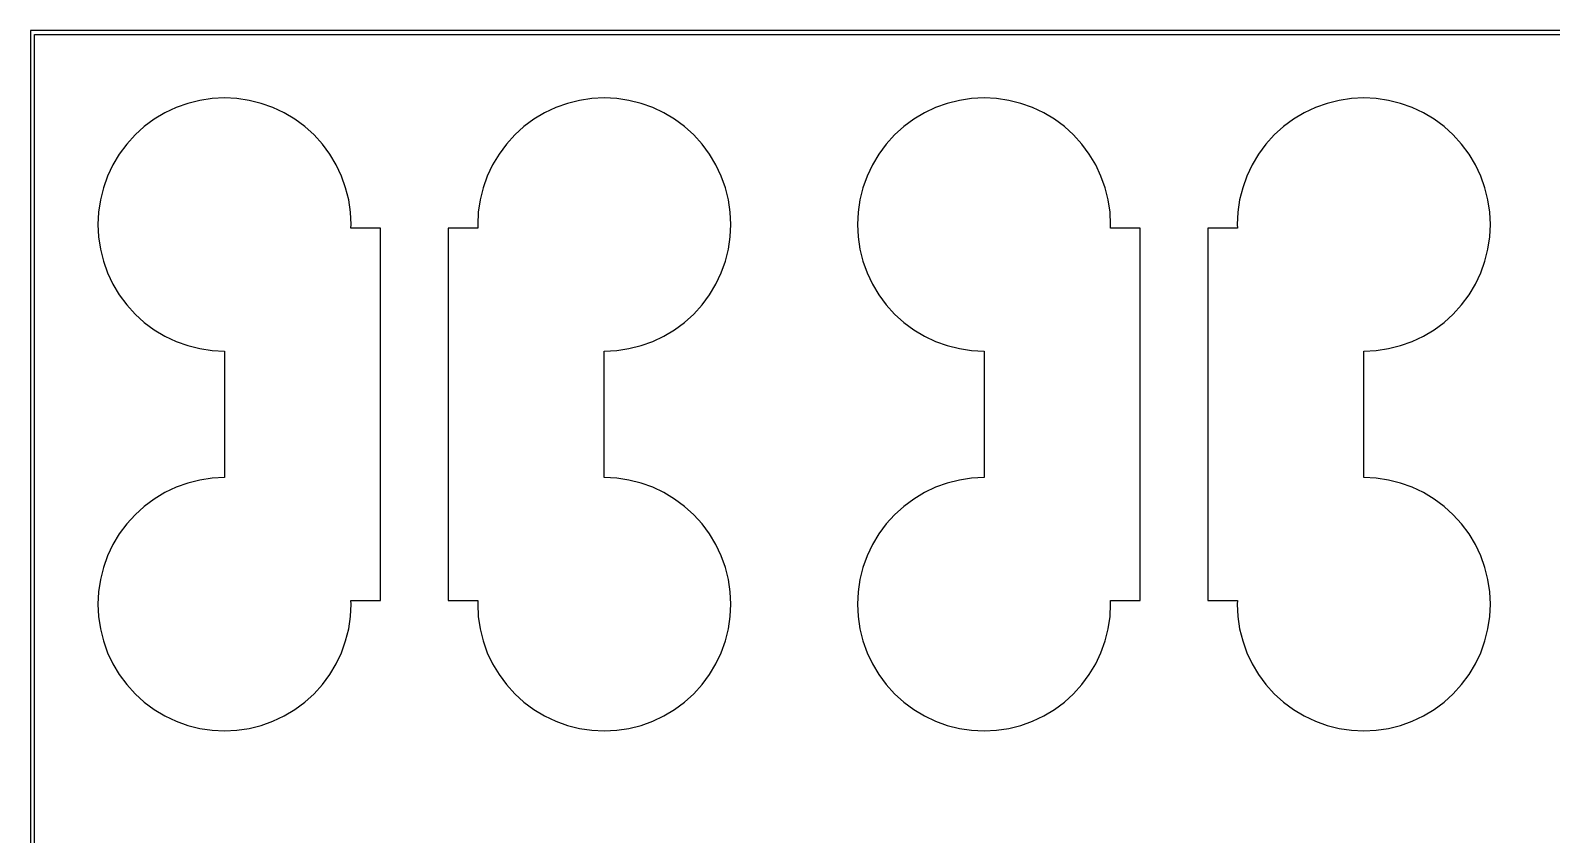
# Model space of a CAD drawing. Extents: x 0 to 72, y 0 to 108.
# Drawn here: x -0.05 to 17.98, y 98.52 to 108.05 of the extents above; entities that cross this region are included whole.
import ezdxf

# ---------------------------------------------------------------- set-up
doc = ezdxf.new("R2010")
doc.units = 0

msp = doc.modelspace()

# ---------------------------------------------------------------- linework, layer by layer
for p, q in [((72.05, 108.05), (-0.04999, 108.05)), ((-0.04999, 108.05), (-0.04999, -0.04999)), ((0, 0), (0, 108)), ((0, 108), (72, 108)), ((2.25, 107.25), (2.10298, 107.243)), ((2.39703, 107.243), (2.25, 107.25)), ((6.75, 107.25), (6.60297, 107.243)), ((6.89702, 107.243), (6.75, 107.25)), ((11.25, 107.25), (11.103, 107.243)), ((11.397, 107.243), (11.25, 107.25)), ((15.75, 107.25), (15.603, 107.243)), ((15.897, 107.243), (15.75, 107.25)), ((1.54291, 107.073), (1.41666, 106.997)), ((1.67598, 107.136), (1.54291, 107.073)), ((1.81458, 107.185), (1.67598, 107.136)), ((1.95737, 107.221), (1.81458, 107.185)), ((2.10298, 107.243), (1.95737, 107.221)), ((2.54265, 107.221), (2.39703, 107.243)), ((2.68544, 107.185), (2.54265, 107.221)), ((2.82404, 107.136), (2.68544, 107.185)), ((2.95711, 107.073), (2.82404, 107.136)), ((3.08336, 106.997), (2.95711, 107.073)), ((6.04289, 107.073), (5.91664, 106.997)), ((6.17596, 107.136), (6.04289, 107.073)), ((6.31456, 107.185), (6.17596, 107.136)), ((6.45735, 107.221), (6.31456, 107.185)), ((6.60297, 107.243), (6.45735, 107.221)), ((7.04263, 107.221), (6.89702, 107.243)), ((7.18542, 107.185), (7.04263, 107.221)), ((7.32402, 107.136), (7.18542, 107.185)), ((7.45709, 107.073), (7.32402, 107.136)), ((7.58334, 106.997), (7.45709, 107.073)), ((10.5429, 107.073), (10.4167, 106.997)), ((10.676, 107.136), (10.5429, 107.073)), ((10.8146, 107.185), (10.676, 107.136)), ((10.9574, 107.221), (10.8146, 107.185)), ((11.103, 107.243), (10.9574, 107.221)), ((11.5426, 107.221), (11.397, 107.243)), ((11.6854, 107.185), (11.5426, 107.221)), ((11.824, 107.136), (11.6854, 107.185)), ((11.9571, 107.073), (11.824, 107.136)), ((12.0834, 106.997), (11.9571, 107.073)), ((15.0429, 107.073), (14.9166, 106.997)), ((15.176, 107.136), (15.0429, 107.073)), ((15.3146, 107.185), (15.176, 107.136)), ((15.4574, 107.221), (15.3146, 107.185)), ((15.603, 107.243), (15.4574, 107.221)), ((16.0426, 107.221), (15.897, 107.243)), ((16.1854, 107.185), (16.0426, 107.221)), ((16.324, 107.136), (16.1854, 107.185)), ((16.4571, 107.073), (16.324, 107.136)), ((16.5833, 106.997), (16.4571, 107.073)), ((1.29842, 106.91), (1.18935, 106.811)), ((1.41666, 106.997), (1.29842, 106.91)), ((3.2016, 106.91), (3.08336, 106.997)), ((3.31067, 106.811), (3.2016, 106.91)), ((5.7984, 106.91), (5.68933, 106.811)), ((5.91664, 106.997), (5.7984, 106.91)), ((7.70158, 106.91), (7.58334, 106.997)), ((7.81065, 106.811), (7.70158, 106.91)), ((10.2984, 106.91), (10.1893, 106.811)), ((10.4167, 106.997), (10.2984, 106.91)), ((12.2016, 106.91), (12.0834, 106.997)), ((12.3107, 106.811), (12.2016, 106.91)), ((14.7984, 106.91), (14.6893, 106.811)), ((14.9166, 106.997), (14.7984, 106.91)), ((16.7016, 106.91), (16.5833, 106.997)), ((16.8107, 106.811), (16.7016, 106.91)), ((1.18935, 106.811), (1.09048, 106.702)), ((3.40953, 106.702), (3.31067, 106.811)), ((5.68933, 106.811), (5.59047, 106.702)), ((7.90952, 106.702), (7.81065, 106.811)), ((10.1893, 106.811), (10.0905, 106.702)), ((12.4095, 106.702), (12.3107, 106.811)), ((14.6893, 106.811), (14.5905, 106.702)), ((16.9095, 106.702), (16.8107, 106.811)), ((1.00281, 106.583), (0.92712, 106.457)), ((1.09048, 106.702), (1.00281, 106.583)), ((3.49721, 106.583), (3.40953, 106.702)), ((3.57289, 106.457), (3.49721, 106.583)), ((5.50279, 106.583), (5.42711, 106.457)), ((5.59047, 106.702), (5.50279, 106.583)), ((7.99719, 106.583), (7.90952, 106.702)), ((8.07288, 106.457), (7.99719, 106.583)), ((10.0028, 106.583), (9.92712, 106.457)), ((10.0905, 106.702), (10.0028, 106.583)), ((12.4972, 106.583), (12.4095, 106.702)), ((12.5729, 106.457), (12.4972, 106.583)), ((14.5028, 106.583), (14.4271, 106.457)), ((14.5905, 106.702), (14.5028, 106.583)), ((16.9972, 106.583), (16.9095, 106.702)), ((17.0729, 106.457), (16.9972, 106.583)), ((0.92712, 106.457), (0.86418, 106.324)), ((3.63583, 106.324), (3.57289, 106.457)), ((5.42711, 106.457), (5.36417, 106.324)), ((8.13582, 106.324), (8.07288, 106.457)), ((9.92712, 106.457), (9.86418, 106.324)), ((12.6358, 106.324), (12.5729, 106.457)), ((14.4271, 106.457), (14.3642, 106.324)), ((17.1358, 106.324), (17.0729, 106.457)), ((0.81459, 106.185), (0.77882, 106.043)), ((0.86418, 106.324), (0.81459, 106.185)), ((3.68542, 106.185), (3.63583, 106.324)), ((3.72119, 106.043), (3.68542, 106.185)), ((5.31458, 106.185), (5.27881, 106.043)), ((5.36417, 106.324), (5.31458, 106.185)), ((8.18541, 106.185), (8.13582, 106.324)), ((8.22118, 106.043), (8.18541, 106.185)), ((9.81459, 106.185), (9.77882, 106.043)), ((9.86418, 106.324), (9.81459, 106.185)), ((12.6854, 106.185), (12.6358, 106.324)), ((12.7212, 106.043), (12.6854, 106.185)), ((14.3146, 106.185), (14.2788, 106.043)), ((14.3642, 106.324), (14.3146, 106.185)), ((17.1854, 106.185), (17.1358, 106.324)), ((17.2212, 106.043), (17.1854, 106.185)), ((0.77882, 106.043), (0.75723, 105.897)), ((3.74278, 105.897), (3.72119, 106.043)), ((5.27881, 106.043), (5.25722, 105.897)), ((8.24277, 105.897), (8.22118, 106.043)), ((9.77882, 106.043), (9.75723, 105.897)), ((12.7428, 105.897), (12.7212, 106.043)), ((14.2788, 106.043), (14.2572, 105.897)), ((17.2428, 105.897), (17.2212, 106.043)), ((0.75723, 105.897), (0.75, 105.75)), ((3.75, 105.75), (3.74278, 105.897)), ((5.25722, 105.897), (5.25, 105.75)), ((8.25, 105.75), (8.24277, 105.897)), ((9.75723, 105.897), (9.75, 105.75)), ((12.75, 105.75), (12.7428, 105.897)), ((14.2572, 105.897), (14.25, 105.75)), ((17.25, 105.75), (17.2428, 105.897)), ((0.75, 105.75), (0.75723, 105.603)), ((3.74779, 105.705), (3.75, 105.75)), ((4.10001, 105.705), (3.74779, 105.705)), ((4.10001, 101.295), (4.10001, 105.705)), ((5.25221, 105.705), (4.89999, 105.705)), ((4.89999, 105.705), (4.89999, 101.295)), ((5.25, 105.75), (5.25221, 105.705)), ((8.24277, 105.603), (8.25, 105.75)), ((9.75, 105.75), (9.75723, 105.603)), ((12.7478, 105.705), (12.75, 105.75)), ((13.1, 105.705), (12.7478, 105.705)), ((13.1, 101.295), (13.1, 105.705)), ((14.2522, 105.705), (13.9, 105.705)), ((13.9, 105.705), (13.9, 101.295)), ((14.25, 105.75), (14.2522, 105.705)), ((17.2428, 105.603), (17.25, 105.75)), ((0.75723, 105.603), (0.77882, 105.457)), ((0.77882, 105.457), (0.81459, 105.315)), ((8.18541, 105.315), (8.22118, 105.457)), ((8.22118, 105.457), (8.24277, 105.603)), ((9.75723, 105.603), (9.77882, 105.457)), ((9.77882, 105.457), (9.81459, 105.315)), ((17.1854, 105.315), (17.2212, 105.457)), ((17.2212, 105.457), (17.2428, 105.603)), ((0.81459, 105.315), (0.86418, 105.176)), ((8.13582, 105.176), (8.18541, 105.315)), ((9.81459, 105.315), (9.86418, 105.176)), ((17.1358, 105.176), (17.1854, 105.315)), ((0.86418, 105.176), (0.92712, 105.043)), ((8.07288, 105.043), (8.13582, 105.176)), ((9.86418, 105.176), (9.92712, 105.043)), ((17.0729, 105.043), (17.1358, 105.176)), ((0.92712, 105.043), (1.00281, 104.917)), ((1.00281, 104.917), (1.09048, 104.798)), ((7.90952, 104.798), (7.99719, 104.917)), ((7.99719, 104.917), (8.07288, 105.043)), ((9.92712, 105.043), (10.0028, 104.917)), ((10.0028, 104.917), (10.0905, 104.798)), ((16.9095, 104.798), (16.9972, 104.917)), ((16.9972, 104.917), (17.0729, 105.043)), ((1.09048, 104.798), (1.18935, 104.689)), ((7.81065, 104.689), (7.90952, 104.798)), ((10.0905, 104.798), (10.1893, 104.689)), ((16.8107, 104.689), (16.9095, 104.798)), ((1.18935, 104.689), (1.29842, 104.59)), ((1.29842, 104.59), (1.41666, 104.503)), ((7.58334, 104.503), (7.70158, 104.59)), ((7.70158, 104.59), (7.81065, 104.689)), ((10.1893, 104.689), (10.2984, 104.59)), ((10.2984, 104.59), (10.4167, 104.503)), ((16.5833, 104.503), (16.7016, 104.59)), ((16.7016, 104.59), (16.8107, 104.689)), ((1.41666, 104.503), (1.54291, 104.427)), ((1.54291, 104.427), (1.67598, 104.364)), ((7.32402, 104.364), (7.45709, 104.427)), ((7.45709, 104.427), (7.58334, 104.503)), ((10.4167, 104.503), (10.5429, 104.427)), ((10.5429, 104.427), (10.676, 104.364)), ((16.324, 104.364), (16.4571, 104.427)), ((16.4571, 104.427), (16.5833, 104.503)), ((1.67598, 104.364), (1.81458, 104.315)), ((1.81458, 104.315), (1.95737, 104.279)), ((1.95737, 104.279), (2.10298, 104.257)), ((2.10298, 104.257), (2.25, 104.25)), ((2.25, 104.25), (2.25, 102.75)), ((6.75, 104.25), (6.89702, 104.257)), ((6.75, 102.75), (6.75, 104.25)), ((6.89702, 104.257), (7.04263, 104.279)), ((7.04263, 104.279), (7.18542, 104.315)), ((7.18542, 104.315), (7.32402, 104.364)), ((10.676, 104.364), (10.8146, 104.315)), ((10.8146, 104.315), (10.9574, 104.279)), ((10.9574, 104.279), (11.103, 104.257)), ((11.103, 104.257), (11.25, 104.25)), ((11.25, 104.25), (11.25, 102.75)), ((15.75, 104.25), (15.897, 104.257)), ((15.75, 102.75), (15.75, 104.25)), ((15.897, 104.257), (16.0426, 104.279)), ((16.0426, 104.279), (16.1854, 104.315)), ((16.1854, 104.315), (16.324, 104.364)), ((2.10298, 102.743), (1.95737, 102.721)), ((2.25, 102.75), (2.10298, 102.743)), ((6.89702, 102.743), (6.75, 102.75)), ((7.04263, 102.721), (6.89702, 102.743)), ((11.103, 102.743), (10.9574, 102.721)), ((11.25, 102.75), (11.103, 102.743)), ((15.897, 102.743), (15.75, 102.75)), ((16.0426, 102.721), (15.897, 102.743)), ((1.54291, 102.573), (1.41666, 102.497)), ((1.67598, 102.636), (1.54291, 102.573)), ((1.81458, 102.685), (1.67598, 102.636)), ((1.95737, 102.721), (1.81458, 102.685)), ((7.18542, 102.685), (7.04263, 102.721)), ((7.32402, 102.636), (7.18542, 102.685)), ((7.45709, 102.573), (7.32402, 102.636)), ((7.58334, 102.497), (7.45709, 102.573)), ((10.5429, 102.573), (10.4167, 102.497)), ((10.676, 102.636), (10.5429, 102.573)), ((10.8146, 102.685), (10.676, 102.636)), ((10.9574, 102.721), (10.8146, 102.685)), ((16.1854, 102.685), (16.0426, 102.721)), ((16.324, 102.636), (16.1854, 102.685)), ((16.4571, 102.573), (16.324, 102.636)), ((16.5833, 102.497), (16.4571, 102.573)), ((1.29842, 102.41), (1.18935, 102.311)), ((1.41666, 102.497), (1.29842, 102.41)), ((7.70158, 102.41), (7.58334, 102.497)), ((7.81065, 102.311), (7.70158, 102.41)), ((10.2984, 102.41), (10.1893, 102.311)), ((10.4167, 102.497), (10.2984, 102.41)), ((16.7016, 102.41), (16.5833, 102.497)), ((16.8107, 102.311), (16.7016, 102.41)), ((1.09048, 102.202), (1.00281, 102.083)), ((1.18935, 102.311), (1.09048, 102.202)), ((7.90952, 102.202), (7.81065, 102.311)), ((7.99719, 102.083), (7.90952, 102.202)), ((10.0905, 102.202), (10.0028, 102.083)), ((10.1893, 102.311), (10.0905, 102.202)), ((16.9095, 102.202), (16.8107, 102.311)), ((16.9972, 102.083), (16.9095, 102.202)), ((1.00281, 102.083), (0.92712, 101.957)), ((8.07288, 101.957), (7.99719, 102.083)), ((10.0028, 102.083), (9.92712, 101.957)), ((17.0729, 101.957), (16.9972, 102.083)), ((0.92712, 101.957), (0.86418, 101.824)), ((8.13582, 101.824), (8.07288, 101.957)), ((9.92712, 101.957), (9.86418, 101.824)), ((17.1358, 101.824), (17.0729, 101.957)), ((0.81459, 101.685), (0.77882, 101.543)), ((0.86418, 101.824), (0.81459, 101.685)), ((8.18541, 101.685), (8.13582, 101.824)), ((8.22118, 101.543), (8.18541, 101.685)), ((9.81459, 101.685), (9.77882, 101.543)), ((9.86418, 101.824), (9.81459, 101.685)), ((17.1854, 101.685), (17.1358, 101.824)), ((17.2212, 101.543), (17.1854, 101.685)), ((0.77882, 101.543), (0.75723, 101.397)), ((8.24277, 101.397), (8.22118, 101.543)), ((9.77882, 101.543), (9.75723, 101.397)), ((17.2428, 101.397), (17.2212, 101.543)), ((0.75723, 101.397), (0.75, 101.25)), ((8.25, 101.25), (8.24277, 101.397)), ((9.75723, 101.397), (9.75, 101.25)), ((17.25, 101.25), (17.2428, 101.397)), ((0.75, 101.25), (0.75723, 101.103)), ((3.74278, 101.103), (3.75, 101.25)), ((3.75, 101.25), (3.74779, 101.295)), ((3.74779, 101.295), (4.10001, 101.295)), ((4.89999, 101.295), (5.25221, 101.295)), ((5.25221, 101.295), (5.25, 101.25)), ((5.25, 101.25), (5.25722, 101.103)), ((8.24277, 101.103), (8.25, 101.25)), ((9.75, 101.25), (9.75723, 101.103)), ((12.7428, 101.103), (12.75, 101.25)), ((12.75, 101.25), (12.7478, 101.295)), ((12.7478, 101.295), (13.1, 101.295)), ((13.9, 101.295), (14.2522, 101.295)), ((14.2522, 101.295), (14.25, 101.25)), ((14.25, 101.25), (14.2572, 101.103)), ((17.2428, 101.103), (17.25, 101.25)), ((0.75723, 101.103), (0.77882, 100.957)), ((0.77882, 100.957), (0.81459, 100.815)), ((3.68542, 100.815), (3.72119, 100.957)), ((3.72119, 100.957), (3.74278, 101.103)), ((5.25722, 101.103), (5.27881, 100.957)), ((5.27881, 100.957), (5.31458, 100.815)), ((8.18541, 100.815), (8.22118, 100.957)), ((8.22118, 100.957), (8.24277, 101.103)), ((9.75723, 101.103), (9.77882, 100.957)), ((9.77882, 100.957), (9.81459, 100.815)), ((12.6854, 100.815), (12.7212, 100.957)), ((12.7212, 100.957), (12.7428, 101.103)), ((14.2572, 101.103), (14.2788, 100.957)), ((14.2788, 100.957), (14.3146, 100.815)), ((17.1854, 100.815), (17.2212, 100.957)), ((17.2212, 100.957), (17.2428, 101.103)), ((0.81459, 100.815), (0.86418, 100.676)), ((3.63583, 100.676), (3.68542, 100.815)), ((5.31458, 100.815), (5.36417, 100.676)), ((8.13582, 100.676), (8.18541, 100.815)), ((9.81459, 100.815), (9.86418, 100.676)), ((12.6358, 100.676), (12.6854, 100.815)), ((14.3146, 100.815), (14.3642, 100.676)), ((17.1358, 100.676), (17.1854, 100.815)), ((0.86418, 100.676), (0.92712, 100.543)), ((3.57289, 100.543), (3.63583, 100.676)), ((5.36417, 100.676), (5.42711, 100.543)), ((8.07288, 100.543), (8.13582, 100.676)), ((9.86418, 100.676), (9.92712, 100.543)), ((12.5729, 100.543), (12.6358, 100.676)), ((14.3642, 100.676), (14.4271, 100.543)), ((17.0729, 100.543), (17.1358, 100.676)), ((0.92712, 100.543), (1.00281, 100.417)), ((1.00281, 100.417), (1.09048, 100.298)), ((3.40953, 100.298), (3.49721, 100.417)), ((3.49721, 100.417), (3.57289, 100.543)), ((5.42711, 100.543), (5.50279, 100.417)), ((5.50279, 100.417), (5.59047, 100.298)), ((7.90952, 100.298), (7.99719, 100.417)), ((7.99719, 100.417), (8.07288, 100.543)), ((9.92712, 100.543), (10.0028, 100.417)), ((10.0028, 100.417), (10.0905, 100.298)), ((12.4095, 100.298), (12.4972, 100.417)), ((12.4972, 100.417), (12.5729, 100.543)), ((14.4271, 100.543), (14.5028, 100.417)), ((14.5028, 100.417), (14.5905, 100.298)), ((16.9095, 100.298), (16.9972, 100.417)), ((16.9972, 100.417), (17.0729, 100.543)), ((1.09048, 100.298), (1.18935, 100.189)), ((3.31067, 100.189), (3.40953, 100.298)), ((5.59047, 100.298), (5.68933, 100.189)), ((7.81065, 100.189), (7.90952, 100.298)), ((10.0905, 100.298), (10.1893, 100.189)), ((12.3107, 100.189), (12.4095, 100.298)), ((14.5905, 100.298), (14.6893, 100.189)), ((16.8107, 100.189), (16.9095, 100.298)), ((1.18935, 100.189), (1.29842, 100.09)), ((1.29842, 100.09), (1.41666, 100.003)), ((3.08336, 100.003), (3.2016, 100.09)), ((3.2016, 100.09), (3.31067, 100.189)), ((5.68933, 100.189), (5.7984, 100.09)), ((5.7984, 100.09), (5.91664, 100.003)), ((7.58334, 100.003), (7.70158, 100.09)), ((7.70158, 100.09), (7.81065, 100.189)), ((10.1893, 100.189), (10.2984, 100.09)), ((10.2984, 100.09), (10.4167, 100.003)), ((12.0834, 100.003), (12.2016, 100.09)), ((12.2016, 100.09), (12.3107, 100.189)), ((14.6893, 100.189), (14.7984, 100.09)), ((14.7984, 100.09), (14.9166, 100.003)), ((16.5833, 100.003), (16.7016, 100.09)), ((16.7016, 100.09), (16.8107, 100.189)), ((1.41666, 100.003), (1.54291, 99.9271)), ((1.54291, 99.9271), (1.67598, 99.8642)), ((1.67598, 99.8642), (1.81458, 99.8146)), ((2.68544, 99.8146), (2.82404, 99.8642)), ((2.82404, 99.8642), (2.95711, 99.9271)), ((2.95711, 99.9271), (3.08336, 100.003)), ((5.91664, 100.003), (6.04289, 99.9271)), ((6.04289, 99.9271), (6.17596, 99.8642)), ((6.17596, 99.8642), (6.31456, 99.8146)), ((7.18542, 99.8146), (7.32402, 99.8642)), ((7.32402, 99.8642), (7.45709, 99.9271)), ((7.45709, 99.9271), (7.58334, 100.003)), ((10.4167, 100.003), (10.5429, 99.9271)), ((10.5429, 99.9271), (10.676, 99.8642)), ((10.676, 99.8642), (10.8146, 99.8146)), ((11.6854, 99.8146), (11.824, 99.8642)), ((11.824, 99.8642), (11.9571, 99.9271)), ((11.9571, 99.9271), (12.0834, 100.003)), ((14.9166, 100.003), (15.0429, 99.9271)), ((15.0429, 99.9271), (15.176, 99.8642)), ((15.176, 99.8642), (15.3146, 99.8146)), ((16.1854, 99.8146), (16.324, 99.8642)), ((16.324, 99.8642), (16.4571, 99.9271)), ((16.4571, 99.9271), (16.5833, 100.003)), ((1.81458, 99.8146), (1.95737, 99.7788)), ((1.95737, 99.7788), (2.10298, 99.7572)), ((2.10298, 99.7572), (2.25, 99.75)), ((2.25, 99.75), (2.39703, 99.7572)), ((2.39703, 99.7572), (2.54265, 99.7788)), ((2.54265, 99.7788), (2.68544, 99.8146)), ((6.31456, 99.8146), (6.45735, 99.7788)), ((6.45735, 99.7788), (6.60297, 99.7572)), ((6.60297, 99.7572), (6.75, 99.75)), ((6.75, 99.75), (6.89702, 99.7572)), ((6.89702, 99.7572), (7.04263, 99.7788)), ((7.04263, 99.7788), (7.18542, 99.8146)), ((10.8146, 99.8146), (10.9574, 99.7788)), ((10.9574, 99.7788), (11.103, 99.7572)), ((11.103, 99.7572), (11.25, 99.75)), ((11.25, 99.75), (11.397, 99.7572)), ((11.397, 99.7572), (11.5426, 99.7788)), ((11.5426, 99.7788), (11.6854, 99.8146)), ((15.3146, 99.8146), (15.4574, 99.7788)), ((15.4574, 99.7788), (15.603, 99.7572)), ((15.603, 99.7572), (15.75, 99.75)), ((15.75, 99.75), (15.897, 99.7572)), ((15.897, 99.7572), (16.0426, 99.7788)), ((16.0426, 99.7788), (16.1854, 99.8146))]:
    msp.add_line(p, q)

doc.saveas('drawing.dxf')
